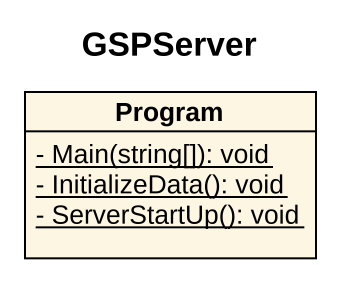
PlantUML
@startuml
title GSPServer
hide circle
hide empty members
skinparam classAttributeIconSize 0
class Program {
  {static} - Main(string[]): void
  {static} - InitializeData(): void
  {static} - ServerStartUp(): void
}
@enduml
